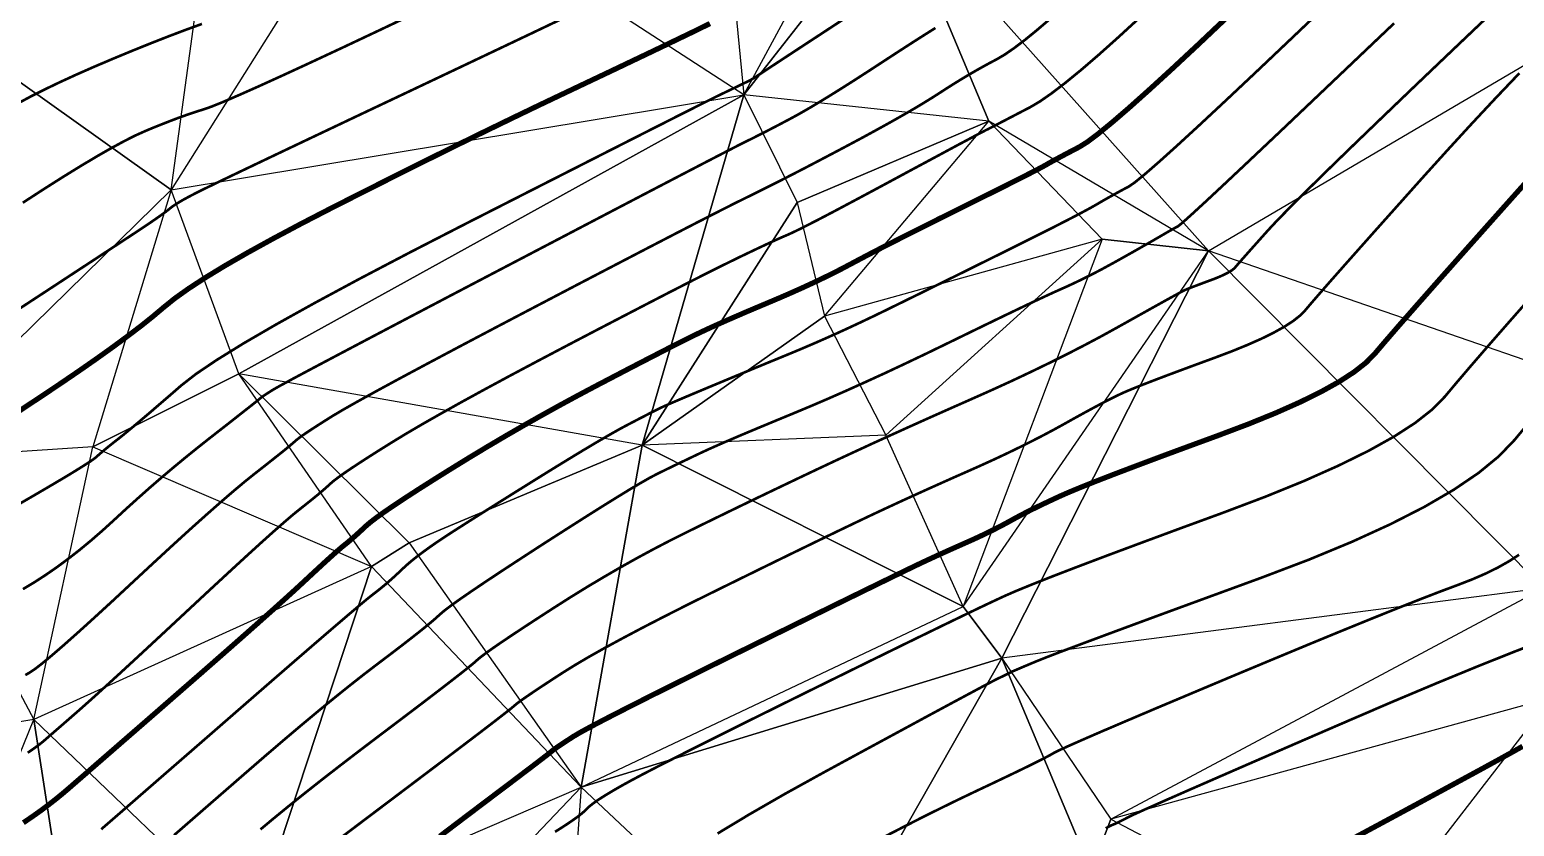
# Model space of a CAD drawing. Extents: x 1060 to 1934, y 610 to 1562.
# Drawn here: x 1162.72 to 1205.12, y 704.77 to 727.51 of the extents above; entities that cross this region are included whole.
import ezdxf

# ---------------------------------------------------------------- set-up
doc = ezdxf.new("R2010")
doc.units = 0
doc.header["$LTSCALE"] = 0.5
doc.header["$PDSIZE"] = 0.2
for name, color, linetype in [('DGX', 2, 'CONTINUOUS'), ('SJW', 1, 'CONTINUOUS'), ('ZDH', 1, 'CONTINUOUS')]:
    doc.layers.add(name, color=color, linetype=linetype)

msp = doc.modelspace()

# ---------------------------------------------------------------- linework, layer by layer
at = {"layer": 'DGX', "linetype": 'Continuous', "const_width": 0.075, "flags": 128}
for points, elevation in [([(1173.776, 728.002), (1172.707, 727.495), (1171.67, 727.006), (1170.75, 726.577), (1169.947, 726.206), (1169.261, 725.894), (1168.691, 725.641), (1168.239, 725.446), (1167.904, 725.311), (1167.686, 725.235), (1167.52, 725.184), (1167.343, 725.126), (1167.153, 725.06), (1166.951, 724.987), (1166.737, 724.906), (1166.511, 724.817), (1166.272, 724.722), (1166.022, 724.618), (1165.743, 724.492), (1165.419, 724.329), (1165.05, 724.129), (1164.635, 723.892), (1164.175, 723.617), (1163.67, 723.306), (1163.12, 722.957), (1162.525, 722.571)], 21), ([(1199.733, 728.192), (1198.72, 727.229), (1197.735, 726.295), (1196.867, 725.479), (1196.116, 724.779), (1195.481, 724.196), (1194.963, 723.73), (1194.561, 723.38), (1194.276, 723.148), (1194.107, 723.032), (1193.996, 722.974), (1193.884, 722.914), (1193.77, 722.852), (1193.654, 722.788), (1193.536, 722.722), (1193.417, 722.655), (1193.296, 722.585), (1193.173, 722.513), (1193.026, 722.43), (1192.831, 722.324), (1192.589, 722.196), (1192.299, 722.046), (1191.962, 721.874), (1191.577, 721.68), (1191.144, 721.463), (1190.665, 721.224), (1190.169, 720.979), (1189.691, 720.742), (1189.23, 720.514), (1188.785, 720.295), (1188.358, 720.085), (1187.947, 719.883), (1187.553, 719.69), (1187.176, 719.505), (1186.811, 719.328), (1186.453, 719.158), (1186.102, 718.994), (1185.757, 718.836), (1185.419, 718.685), (1185.088, 718.54), (1184.763, 718.401), (1184.446, 718.269), (1184.133, 718.14), (1183.826, 718.014), (1183.523, 717.889), (1183.224, 717.765), (1182.93, 717.643), (1182.64, 717.523), (1182.355, 717.404), (1182.074, 717.287), (1181.809, 717.176), (1181.571, 717.076), (1181.361, 716.987), (1181.178, 716.909), (1181.023, 716.842), (1180.895, 716.786), (1180.795, 716.741), (1180.721, 716.706), (1180.655, 716.673), (1180.573, 716.633), (1180.477, 716.584), (1180.366, 716.527), (1180.241, 716.462), (1180.101, 716.39), (1179.946, 716.309), (1179.777, 716.221), (1179.585, 716.118), (1179.362, 715.993), (1179.109, 715.848), (1178.826, 715.682), (1178.511, 715.494), (1178.167, 715.285), (1177.792, 715.056), (1177.386, 714.805), (1176.977, 714.55), (1176.59, 714.309), (1176.226, 714.081), (1175.884, 713.866), (1175.566, 713.665), (1175.27, 713.478), (1174.997, 713.303), (1174.746, 713.143), (1174.516, 712.992), (1174.301, 712.847), (1174.104, 712.709), (1173.923, 712.577), (1173.758, 712.452), (1173.61, 712.333), (1173.479, 712.22), (1173.364, 712.114), (1173.258, 712.013), (1173.152, 711.914), (1173.047, 711.819), (1172.942, 711.728), (1172.838, 711.639), (1172.734, 711.554), (1172.631, 711.472), (1172.528, 711.393), (1172.38, 711.276), (1172.141, 711.077), (1171.811, 710.798), (1171.39, 710.438), (1170.878, 709.997), (1170.274, 709.475), (1169.58, 708.873), (1168.794, 708.189), (1168, 707.497), (1167.278, 706.869), (1166.629, 706.305), (1166.053, 705.804), (1165.551, 705.367), (1165.121, 704.994), (1164.764, 704.685)], 17), ([(1204.426, 727.947), (1203.356, 726.93), (1202.293, 725.917), (1201.346, 725.009), (1200.513, 724.207), (1199.796, 723.511), (1199.194, 722.92), (1198.707, 722.434), (1198.336, 722.054), (1198.079, 721.779), (1197.891, 721.568), (1197.723, 721.38), (1197.576, 721.215), (1197.449, 721.072), (1197.343, 720.953), (1197.258, 720.855), (1197.193, 720.781), (1197.149, 720.729), (1197.109, 720.687), (1197.054, 720.644), (1196.985, 720.6), (1196.902, 720.553), (1196.805, 720.506), (1196.694, 720.456), (1196.569, 720.405), (1196.43, 720.353), (1196.291, 720.302), (1196.165, 720.255), (1196.054, 720.213), (1195.956, 720.176), (1195.872, 720.144), (1195.802, 720.116), (1195.745, 720.093), (1195.703, 720.074), (1195.642, 720.043), (1195.53, 719.984), (1195.367, 719.895), (1195.154, 719.777), (1194.889, 719.63), (1194.573, 719.454), (1194.207, 719.249), (1193.79, 719.016), (1193.337, 718.766), (1192.864, 718.515), (1192.371, 718.261), (1191.857, 718.005), (1191.324, 717.747), (1190.771, 717.486), (1190.197, 717.224), (1189.604, 716.96), (1189.007, 716.696), (1188.427, 716.438), (1187.861, 716.184), (1187.311, 715.935), (1186.776, 715.691), (1186.257, 715.451), (1185.753, 715.217), (1185.264, 714.987), (1184.783, 714.759), (1184.305, 714.531), (1183.828, 714.303), (1183.353, 714.075), (1182.879, 713.846), (1182.408, 713.617), (1181.938, 713.388), (1181.47, 713.158), (1181.001, 712.923), (1180.531, 712.678), (1180.059, 712.423), (1179.586, 712.158), (1179.11, 711.882), (1178.632, 711.597), (1178.153, 711.301), (1177.672, 710.995), (1177.216, 710.7), (1176.812, 710.436), (1176.462, 710.204), (1176.163, 710.003), (1175.917, 709.833), (1175.724, 709.694), (1175.583, 709.587), (1175.495, 709.512), (1175.398, 709.426), (1175.231, 709.29), (1174.995, 709.103), (1174.689, 708.865), (1174.313, 708.576), (1173.868, 708.236), (1173.353, 707.846), (1172.768, 707.404), (1172.166, 706.948), (1171.601, 706.515), (1171.071, 706.104), (1170.577, 705.714), (1170.119, 705.347), (1169.697, 705.002), (1169.311, 704.68)], 16), ([(1178.096, 727.905), (1177.127, 727.442), (1176.044, 726.928), (1174.847, 726.36), (1173.538, 725.74), (1172.248, 725.13), (1171.111, 724.591), (1170.125, 724.123), (1169.293, 723.727), (1168.612, 723.402), (1168.084, 723.149), (1167.709, 722.967), (1167.486, 722.856), (1167.345, 722.784), (1167.218, 722.716), (1167.103, 722.653), (1167.001, 722.594), (1166.913, 722.54), (1166.837, 722.491), (1166.774, 722.446), (1166.724, 722.406), (1166.672, 722.363), (1166.601, 722.309), (1166.512, 722.244), (1166.405, 722.168), (1166.28, 722.081), (1166.137, 721.983), (1165.975, 721.875), (1165.796, 721.755), (1165.574, 721.609), (1165.288, 721.421), (1164.936, 721.189), (1164.519, 720.915), (1164.036, 720.599), (1163.489, 720.24), (1162.876, 719.839), (1162.198, 719.395)], 20.5), ([(1185.922, 727.784), (1185.373, 727.424), (1184.893, 727.11), (1184.483, 726.841), (1184.142, 726.617), (1183.871, 726.439), (1183.669, 726.306), (1183.536, 726.218), (1183.472, 726.176), (1183.443, 726.156), (1183.414, 726.137), (1183.383, 726.119), (1183.353, 726.1), (1183.321, 726.083), (1183.289, 726.065), (1183.256, 726.048), (1183.223, 726.032), (1183.189, 726.015), (1183.155, 725.999), (1183.122, 725.983), (1183.089, 725.967), (1183.056, 725.951), (1183.024, 725.935), (1182.991, 725.919), (1182.959, 725.903), (1182.923, 725.886), (1182.879, 725.864), (1182.827, 725.84), (1182.768, 725.811), (1182.7, 725.779), (1182.624, 725.743), (1182.541, 725.703), (1182.45, 725.66), (1182.253, 725.563), (1181.855, 725.364), (1181.255, 725.061), (1180.453, 724.655), (1179.45, 724.146), (1178.244, 723.533), (1176.837, 722.818), (1175.227, 721.999), (1173.603, 721.165), (1172.151, 720.404), (1170.871, 719.715), (1169.763, 719.099), (1168.827, 718.555), (1168.064, 718.083), (1167.472, 717.684), (1167.053, 717.358), (1166.734, 717.08), (1166.441, 716.828), (1166.177, 716.6), (1165.939, 716.398), (1165.729, 716.221), (1165.546, 716.068), (1165.391, 715.941), (1165.263, 715.839), (1165.152, 715.753), (1165.05, 715.672), (1164.957, 715.597), (1164.872, 715.527), (1164.795, 715.463), (1164.727, 715.405), (1164.667, 715.352), (1164.615, 715.305), (1164.538, 715.245), (1164.401, 715.152), (1164.205, 715.027), (1163.949, 714.869), (1163.633, 714.679), (1163.258, 714.457), (1162.823, 714.203), (1162.328, 713.916)], 19.5), ([(1167.639, 727.675), (1167.188, 727.511), (1166.711, 727.331), (1166.206, 727.133), (1165.674, 726.919), (1165.116, 726.688), (1164.563, 726.453), (1164.05, 726.227), (1163.575, 726.009), (1163.14, 725.8), (1162.744, 725.6), (1162.387, 725.408)], 21.5), ([(1188.586, 727.56), (1188.272, 727.362), (1187.919, 727.137), (1187.526, 726.883), (1187.095, 726.602), (1186.66, 726.318), (1186.255, 726.057), (1185.881, 725.82), (1185.539, 725.607), (1185.227, 725.417), (1184.946, 725.25), (1184.696, 725.107), (1184.477, 724.987), (1184.278, 724.882), (1184.089, 724.782), (1183.91, 724.689), (1183.74, 724.601), (1183.581, 724.52), (1183.43, 724.444), (1183.29, 724.374), (1183.159, 724.31), (1182.943, 724.201), (1182.544, 723.996), (1181.964, 723.696), (1181.203, 723.3), (1180.259, 722.808), (1179.134, 722.22), (1177.827, 721.536), (1176.338, 720.757), (1174.852, 719.979), (1173.553, 719.297), (1172.441, 718.712), (1171.516, 718.224), (1170.777, 717.833), (1170.226, 717.539), (1169.862, 717.341), (1169.685, 717.241), (1169.605, 717.191), (1169.534, 717.146), (1169.472, 717.106), (1169.418, 717.07), (1169.372, 717.039), (1169.335, 717.012), (1169.307, 716.99), (1169.287, 716.973), (1169.25, 716.942), (1169.173, 716.88), (1169.055, 716.786), (1168.895, 716.66), (1168.695, 716.503), (1168.454, 716.313), (1168.171, 716.092), (1167.848, 715.84), (1167.505, 715.568), (1167.163, 715.292), (1166.822, 715.01), (1166.483, 714.723), (1166.145, 714.431), (1165.809, 714.133), (1165.473, 713.83), (1165.14, 713.522), (1164.807, 713.219), (1164.477, 712.932), (1164.148, 712.66), (1163.82, 712.404), (1163.495, 712.164), (1163.171, 711.94), (1162.848, 711.731), (1162.527, 711.539)], 19), ([(1191.873, 727.83), (1191.481, 727.495), (1191.132, 727.211), (1190.825, 726.979), (1190.562, 726.798), (1190.34, 726.668), (1190.14, 726.562), (1189.938, 726.452), (1189.734, 726.337), (1189.529, 726.218), (1189.323, 726.095), (1189.115, 725.967), (1188.906, 725.835), (1188.695, 725.698), (1188.469, 725.554), (1188.214, 725.397), (1187.93, 725.228), (1187.617, 725.047), (1187.275, 724.854), (1186.904, 724.649), (1186.505, 724.431), (1186.076, 724.202), (1185.643, 723.973), (1185.232, 723.757), (1184.842, 723.553), (1184.473, 723.363), (1184.125, 723.185), (1183.798, 723.02), (1183.493, 722.868), (1183.208, 722.728), (1182.875, 722.564), (1182.422, 722.335), (1181.85, 722.043), (1181.158, 721.686), (1180.347, 721.266), (1179.417, 720.782), (1178.367, 720.235), (1177.198, 719.623), (1176.032, 719.011), (1174.991, 718.462), (1174.075, 717.975), (1173.284, 717.552), (1172.619, 717.191), (1172.079, 716.893), (1171.665, 716.658), (1171.375, 716.486), (1171.16, 716.351), (1170.968, 716.229), (1170.799, 716.12), (1170.652, 716.023), (1170.529, 715.939), (1170.429, 715.867), (1170.352, 715.808), (1170.298, 715.762), (1170.242, 715.712), (1170.161, 715.643), (1170.054, 715.555), (1169.922, 715.447), (1169.763, 715.321), (1169.579, 715.175), (1169.369, 715.009), (1169.133, 714.825), (1168.862, 714.607), (1168.544, 714.341), (1168.18, 714.027), (1167.769, 713.665), (1167.312, 713.256), (1166.809, 712.798), (1166.26, 712.292), (1165.664, 711.739), (1165.077, 711.193), (1164.552, 710.712), (1164.091, 710.294), (1163.692, 709.94), (1163.356, 709.649), (1163.083, 709.423), (1162.873, 709.26), (1162.726, 709.161), (1162.596, 709.086)], 18.5), ([(1194.43, 727.865), (1193.808, 727.294), (1193.244, 726.79), (1192.738, 726.355), (1192.289, 725.988), (1191.898, 725.69), (1191.565, 725.459), (1191.29, 725.297), (1191.058, 725.177), (1190.857, 725.072), (1190.685, 724.983), (1190.544, 724.909), (1190.432, 724.851), (1190.35, 724.808), (1190.299, 724.781), (1190.277, 724.769), (1190.267, 724.764), (1190.251, 724.755), (1190.229, 724.744), (1190.2, 724.729), (1190.165, 724.712), (1190.124, 724.691), (1190.077, 724.667), (1190.023, 724.641), (1189.931, 724.593), (1189.768, 724.508), (1189.535, 724.383), (1189.23, 724.221), (1188.856, 724.02), (1188.41, 723.78), (1187.893, 723.503), (1187.306, 723.186), (1186.716, 722.869), (1186.189, 722.588), (1185.727, 722.342), (1185.328, 722.133), (1184.994, 721.961), (1184.723, 721.824), (1184.517, 721.724), (1184.374, 721.659), (1184.252, 721.607), (1184.107, 721.543), (1183.938, 721.466), (1183.747, 721.377), (1183.533, 721.277), (1183.295, 721.164), (1183.034, 721.039), (1182.751, 720.901), (1182.419, 720.738), (1182.015, 720.536), (1181.537, 720.293), (1180.987, 720.012), (1180.364, 719.69), (1179.668, 719.329), (1178.899, 718.929), (1178.057, 718.489), (1177.211, 718.043), (1176.428, 717.627), (1175.709, 717.239), (1175.053, 716.88), (1174.461, 716.549), (1173.932, 716.248), (1173.467, 715.975), (1173.066, 715.731), (1172.715, 715.512), (1172.402, 715.313), (1172.126, 715.135), (1171.887, 714.977), (1171.686, 714.839), (1171.523, 714.723), (1171.397, 714.626), (1171.309, 714.551), (1171.234, 714.482), (1171.149, 714.406), (1171.054, 714.324), (1170.948, 714.234), (1170.831, 714.139), (1170.704, 714.036), (1170.567, 713.927), (1170.419, 713.81), (1170.237, 713.663), (1169.998, 713.458), (1169.7, 713.197), (1169.345, 712.879), (1168.933, 712.504), (1168.463, 712.072), (1167.935, 711.584), (1167.349, 711.039), (1166.761, 710.491), (1166.225, 709.993), (1165.741, 709.545), (1165.309, 709.147), (1164.928, 708.799), (1164.6, 708.501), (1164.324, 708.254), (1164.1, 708.056), (1163.912, 707.892), (1163.743, 707.745), (1163.593, 707.614), (1163.462, 707.501), (1163.351, 707.404), (1163.258, 707.324), (1163.185, 707.26), (1163.132, 707.214), (1163.086, 707.175), (1163.036, 707.135), (1162.983, 707.094), (1162.926, 707.052), (1162.866, 707.008), (1162.802, 706.963), (1162.735, 706.917), (1162.664, 706.869)], 18), ([(1201.686, 727.695), (1200.524, 726.591), (1199.387, 725.511), (1198.396, 724.571), (1197.551, 723.773), (1196.852, 723.116), (1196.299, 722.6), (1195.892, 722.226), (1195.631, 721.992), (1195.516, 721.9), (1195.471, 721.876), (1195.42, 721.848), (1195.363, 721.817), (1195.3, 721.781), (1195.231, 721.742), (1195.156, 721.699), (1195.076, 721.652), (1194.989, 721.601), (1194.891, 721.545), (1194.778, 721.479), (1194.65, 721.406), (1194.507, 721.324), (1194.349, 721.234), (1194.175, 721.136), (1193.986, 721.03), (1193.782, 720.915), (1193.571, 720.799), (1193.363, 720.686), (1193.158, 720.578), (1192.955, 720.474), (1192.754, 720.375), (1192.556, 720.28), (1192.361, 720.189), (1192.168, 720.103), (1191.949, 720.005), (1191.678, 719.879), (1191.352, 719.727), (1190.973, 719.547), (1190.541, 719.34), (1190.055, 719.105), (1189.516, 718.843), (1188.923, 718.554), (1188.312, 718.258), (1187.718, 717.975), (1187.14, 717.704), (1186.578, 717.447), (1186.034, 717.202), (1185.506, 716.97), (1184.994, 716.751), (1184.499, 716.544), (1184.033, 716.352), (1183.607, 716.175), (1183.221, 716.014), (1182.876, 715.868), (1182.571, 715.737), (1182.307, 715.621), (1182.083, 715.521), (1181.9, 715.436), (1181.737, 715.359), (1181.576, 715.282), (1181.415, 715.205), (1181.256, 715.129), (1181.097, 715.052), (1180.94, 714.976), (1180.783, 714.899), (1180.628, 714.823), (1180.441, 714.725), (1180.193, 714.584), (1179.881, 714.4), (1179.508, 714.172), (1179.071, 713.901), (1178.573, 713.587), (1178.011, 713.229), (1177.387, 712.829), (1176.768, 712.427), (1176.22, 712.069), (1175.743, 711.753), (1175.338, 711.48), (1175.003, 711.249), (1174.741, 711.061), (1174.55, 710.916), (1174.43, 710.813), (1174.328, 710.719), (1174.192, 710.602), (1174.021, 710.461), (1173.816, 710.296), (1173.576, 710.108), (1173.301, 709.895), (1172.992, 709.659), (1172.648, 709.399), (1172.273, 709.112), (1171.871, 708.796), (1171.441, 708.451), (1170.983, 708.076), (1170.498, 707.672), (1169.986, 707.239), (1169.445, 706.776), (1168.877, 706.284), (1168.314, 705.794), (1167.786, 705.335), (1167.295, 704.908), (1166.84, 704.512)], 16.5), ([(1205.263, 726.27), (1204.589, 725.563), (1203.903, 724.829), (1203.205, 724.068), (1202.494, 723.282), (1201.815, 722.522), (1201.21, 721.845), (1200.679, 721.249), (1200.223, 720.735), (1199.841, 720.303), (1199.534, 719.952), (1199.301, 719.683), (1199.143, 719.496), (1198.996, 719.347), (1198.799, 719.192), (1198.551, 719.031), (1198.252, 718.865), (1197.903, 718.692), (1197.502, 718.514), (1197.051, 718.33), (1196.55, 718.141), (1196.048, 717.957), (1195.595, 717.789), (1195.193, 717.639), (1194.84, 717.505), (1194.538, 717.388), (1194.285, 717.287), (1194.082, 717.204), (1193.929, 717.137), (1193.791, 717.072), (1193.633, 716.994), (1193.454, 716.903), (1193.256, 716.799), (1193.037, 716.682), (1192.798, 716.552), (1192.539, 716.409), (1192.26, 716.253), (1191.964, 716.09), (1191.655, 715.926), (1191.332, 715.76), (1190.997, 715.593), (1190.648, 715.424), (1190.287, 715.254), (1189.912, 715.083), (1189.524, 714.91), (1189.134, 714.738), (1188.755, 714.569), (1188.385, 714.403), (1188.026, 714.24), (1187.676, 714.081), (1187.337, 713.924), (1187.007, 713.771), (1186.688, 713.621), (1186.344, 713.457), (1185.943, 713.265), (1185.483, 713.043), (1184.965, 712.791), (1184.389, 712.511), (1183.754, 712.201), (1183.062, 711.861), (1182.312, 711.493), (1181.561, 711.121), (1180.87, 710.772), (1180.237, 710.446), (1179.664, 710.143), (1179.149, 709.864), (1178.692, 709.607), (1178.295, 709.373), (1177.956, 709.162), (1177.664, 708.973), (1177.405, 708.803), (1177.18, 708.654), (1176.989, 708.525), (1176.831, 708.416), (1176.707, 708.328), (1176.617, 708.259), (1176.56, 708.21), (1176.468, 708.133), (1176.271, 707.978), (1175.969, 707.744), (1175.563, 707.433), (1175.051, 707.044), (1174.435, 706.577), (1173.714, 706.033), (1172.888, 705.41), (1172.059, 704.785), (1171.33, 704.234)], 15.5), ([(1205.507, 719.778), (1204.888, 719.075), (1204.341, 718.449), (1203.866, 717.9), (1203.462, 717.427), (1203.13, 717.031), (1202.771, 716.666), (1202.289, 716.287), (1201.682, 715.894), (1200.952, 715.487), (1200.097, 715.066), (1199.119, 714.63), (1198.016, 714.181), (1196.789, 713.717), (1195.564, 713.269), (1194.467, 712.863), (1193.498, 712.502), (1192.657, 712.184), (1191.944, 711.91), (1191.359, 711.679), (1190.901, 711.492), (1190.572, 711.349), (1190.256, 711.202), (1189.839, 711.005), (1189.321, 710.756), (1188.703, 710.457), (1187.984, 710.107), (1187.164, 709.706), (1186.243, 709.254), (1185.222, 708.752), (1184.2, 708.248), (1183.281, 707.793), (1182.463, 707.386), (1181.746, 707.027), (1181.132, 706.717), (1180.618, 706.455), (1180.207, 706.242), (1179.897, 706.077), (1179.65, 705.941), (1179.429, 705.815), (1179.233, 705.699), (1179.062, 705.593), (1178.916, 705.497), (1178.796, 705.41), (1178.701, 705.334), (1178.631, 705.267), (1178.564, 705.201), (1178.476, 705.125), (1178.367, 705.041), (1178.237, 704.947), (1178.086, 704.844), (1177.915, 704.732), (1177.723, 704.611)], 14.5), ([(1205.498, 716.249), (1205.123, 715.798), (1204.674, 715.331), (1204.096, 714.857), (1203.387, 714.376), (1202.549, 713.888), (1201.58, 713.393), (1200.482, 712.891), (1199.254, 712.382), (1197.896, 711.866), (1196.551, 711.374), (1195.361, 710.938), (1194.326, 710.557), (1193.446, 710.231), (1192.721, 709.961), (1192.151, 709.746), (1191.736, 709.586), (1191.476, 709.482), (1191.304, 709.41), (1191.154, 709.347), (1191.026, 709.292), (1190.919, 709.247), (1190.833, 709.21), (1190.77, 709.182), (1190.728, 709.162), (1190.707, 709.152), (1190.693, 709.143), (1190.671, 709.132), (1190.641, 709.117), (1190.603, 709.098), (1190.557, 709.075), (1190.503, 709.049), (1190.441, 709.02), (1190.371, 708.987), (1190.228, 708.914), (1189.949, 708.767), (1189.533, 708.544), (1188.979, 708.247), (1188.289, 707.875), (1187.462, 707.427), (1186.498, 706.905), (1185.397, 706.307), (1184.281, 705.69), (1183.27, 705.108), (1182.364, 704.562)], 14), ([(1205.254, 712.521), (1204.969, 712.337), (1204.651, 712.158), (1204.301, 711.985), (1203.918, 711.819), (1203.503, 711.658), (1203.023, 711.479), (1202.448, 711.257), (1201.777, 710.992), (1201.011, 710.684), (1200.149, 710.333), (1199.192, 709.939), (1198.14, 709.502), (1196.992, 709.023), (1195.867, 708.55), (1194.883, 708.136), (1194.041, 707.778), (1193.34, 707.479), (1192.781, 707.236), (1192.363, 707.051), (1192.086, 706.924), (1191.951, 706.854), (1191.86, 706.801), (1191.716, 706.725), (1191.52, 706.625), (1191.271, 706.502), (1190.97, 706.355), (1190.615, 706.185), (1190.208, 705.991), (1189.748, 705.774), (1189.252, 705.537), (1188.734, 705.284), (1188.196, 705.016), (1187.637, 704.732), (1187.057, 704.433)], 13.5), ([(1206.051, 710.112), (1205.117, 709.753), (1204.067, 709.334), (1202.901, 708.855), (1201.619, 708.316), (1200.222, 707.715), (1198.852, 707.122), (1197.655, 706.602), (1196.631, 706.156), (1195.779, 705.784), (1195.099, 705.485), (1194.592, 705.26), (1194.258, 705.109), (1194.096, 705.031), (1194.023, 704.992), (1193.955, 704.957), (1193.892, 704.925), (1193.834, 704.896), (1193.782, 704.87), (1193.734, 704.848), (1193.692, 704.83), (1193.654, 704.815), (1193.615, 704.798), (1193.568, 704.775), (1193.513, 704.746), (1193.45, 704.711)], 13)]:
    msp.add_lwpolyline(points, dxfattribs=dict(at, elevation=elevation))
at = {"layer": 'DGX', "color": 3, "linetype": 'Continuous', "const_width": 0.15, "flags": 128}
for points, elevation in [([(1182.147, 727.686), (1181.901, 727.565), (1181.624, 727.43), (1181.287, 727.268), (1180.89, 727.077), (1180.432, 726.858), (1179.913, 726.611), (1179.334, 726.335), (1178.694, 726.032), (1177.994, 725.7), (1177.251, 725.347), (1176.483, 724.977), (1175.69, 724.592), (1174.873, 724.191), (1174.031, 723.774), (1173.164, 723.341), (1172.273, 722.892), (1171.356, 722.428), (1170.469, 721.97), (1169.663, 721.541), (1168.939, 721.142), (1168.296, 720.772), (1167.736, 720.431), (1167.257, 720.119), (1166.86, 719.836), (1166.545, 719.582), (1166.249, 719.333), (1165.909, 719.061), (1165.526, 718.769), (1165.1, 718.454), (1164.63, 718.118), (1164.116, 717.76), (1163.559, 717.381), (1162.959, 716.98), (1162.366, 716.589)], 20), ([(1196.915, 727.867), (1196.083, 727.08), (1195.338, 726.386), (1194.68, 725.785), (1194.109, 725.275), (1193.626, 724.859), (1193.23, 724.535), (1192.921, 724.304), (1192.699, 724.165), (1192.527, 724.075), (1192.37, 723.993), (1192.227, 723.917), (1192.099, 723.849), (1191.984, 723.787), (1191.883, 723.731), (1191.797, 723.683), (1191.725, 723.641), (1191.63, 723.589), (1191.475, 723.507), (1191.259, 723.396), (1190.984, 723.256), (1190.649, 723.087), (1190.253, 722.889), (1189.798, 722.662), (1189.282, 722.406), (1188.755, 722.144), (1188.267, 721.9), (1187.818, 721.674), (1187.406, 721.465), (1187.033, 721.275), (1186.699, 721.102), (1186.403, 720.946), (1186.145, 720.809), (1185.899, 720.679), (1185.641, 720.548), (1185.37, 720.415), (1185.085, 720.28), (1184.788, 720.143), (1184.478, 720.004), (1184.154, 719.863), (1183.818, 719.721), (1183.485, 719.581), (1183.173, 719.449), (1182.882, 719.323), (1182.611, 719.205), (1182.361, 719.094), (1182.132, 718.99), (1181.924, 718.893), (1181.736, 718.804), (1181.537, 718.706), (1181.294, 718.584), (1181.007, 718.439), (1180.677, 718.269), (1180.302, 718.076), (1179.884, 717.86), (1179.423, 717.619), (1178.917, 717.355), (1178.391, 717.076), (1177.866, 716.792), (1177.343, 716.502), (1176.822, 716.208), (1176.303, 715.908), (1175.786, 715.603), (1175.27, 715.292), (1174.757, 714.976), (1174.27, 714.672), (1173.835, 714.396), (1173.453, 714.149), (1173.122, 713.93), (1172.844, 713.74), (1172.617, 713.578), (1172.443, 713.444), (1172.32, 713.339), (1172.227, 713.251), (1172.137, 713.169), (1172.053, 713.092), (1171.974, 713.022), (1171.899, 712.957), (1171.829, 712.897), (1171.765, 712.844), (1171.705, 712.796), (1171.636, 712.74), (1171.546, 712.663), (1171.434, 712.565), (1171.3, 712.445), (1171.145, 712.304), (1170.968, 712.141), (1170.769, 711.957), (1170.549, 711.752), (1170.291, 711.514), (1169.98, 711.232), (1169.617, 710.906), (1169.2, 710.535), (1168.731, 710.12), (1168.209, 709.661), (1167.634, 709.157), (1167.006, 708.61), (1166.384, 708.067), (1165.825, 707.581), (1165.329, 707.15), (1164.897, 706.774), (1164.529, 706.454), (1164.224, 706.189), (1163.983, 705.98), (1163.806, 705.826), (1163.658, 705.701), (1163.508, 705.578), (1163.354, 705.456), (1163.198, 705.336), (1163.038, 705.217), (1162.874, 705.1), (1162.708, 704.985), (1162.539, 704.872)], 17.5), ([(1205.739, 723.476), (1204.697, 722.309), (1203.783, 721.283), (1202.997, 720.398), (1202.34, 719.653), (1201.81, 719.049), (1201.409, 718.586), (1201.136, 718.264), (1200.884, 718.007), (1200.544, 717.74), (1200.117, 717.463), (1199.602, 717.176), (1199, 716.879), (1198.311, 716.572), (1197.534, 716.256), (1196.669, 715.929), (1195.804, 715.612), (1195.025, 715.324), (1194.332, 715.064), (1193.725, 714.834), (1193.204, 714.632), (1192.768, 714.459), (1192.419, 714.315), (1192.156, 714.2), (1191.94, 714.1), (1191.736, 714.004), (1191.541, 713.911), (1191.358, 713.821), (1191.185, 713.734), (1191.023, 713.65), (1190.871, 713.569), (1190.73, 713.491), (1190.591, 713.415), (1190.445, 713.337), (1190.294, 713.26), (1190.136, 713.181), (1189.973, 713.102), (1189.803, 713.022), (1189.627, 712.941), (1189.444, 712.86), (1189.261, 712.779), (1189.083, 712.7), (1188.91, 712.622), (1188.741, 712.546), (1188.577, 712.471), (1188.417, 712.397), (1188.262, 712.325), (1188.112, 712.254), (1187.905, 712.155), (1187.581, 711.998), (1187.138, 711.782), (1186.577, 711.508), (1185.898, 711.176), (1185.101, 710.785), (1184.186, 710.335), (1183.154, 709.828), (1182.121, 709.319), (1181.209, 708.866), (1180.415, 708.47), (1179.742, 708.129), (1179.187, 707.845), (1178.752, 707.617), (1178.437, 707.445), (1178.241, 707.329), (1178.112, 707.245), (1177.998, 707.171), (1177.899, 707.105), (1177.814, 707.048), (1177.745, 707), (1177.69, 706.961), (1177.65, 706.931), (1177.626, 706.909), (1177.576, 706.869), (1177.464, 706.781), (1177.289, 706.647), (1177.051, 706.465), (1176.75, 706.237), (1176.386, 705.961), (1175.958, 705.639), (1175.468, 705.269), (1174.948, 704.876), (1174.432, 704.484)], 15), ([(1205.354, 707.052), (1205.047, 706.88), (1204.647, 706.659), (1204.154, 706.389), (1203.568, 706.071), (1202.889, 705.703), (1202.118, 705.286), (1201.254, 704.82), (1200.392, 704.357)], 12.5)]:
    msp.add_lwpolyline(points, dxfattribs=dict(at, elevation=elevation))
at = {"layer": 'SJW', "linetype": 'Continuous'}
for points in [[(1181.942, 737.702, 22.32), (1183.118, 725.654, 19.425), (1172.724, 732.401, 22.14)], [(1186.762, 732.396, 20.566), (1181.942, 737.702, 22.32), (1183.118, 725.654, 19.425)], [(1166.758, 722.937, 20.594), (1168.142, 733.025, 22.535), (1161.257, 726.847, 21.862)], [(1172.724, 732.401, 22.14), (1166.758, 722.937, 20.594), (1168.142, 733.025, 22.535)], [(1183.118, 725.654, 19.425), (1172.724, 732.401, 22.14), (1166.758, 722.937, 20.594)], [(1187.461, 731.209, 20.119), (1183.118, 725.654, 19.425), (1186.762, 732.396, 20.566)], [(1187.461, 731.209, 20.119), (1190.109, 724.9, 18.058), (1183.118, 725.654, 19.425)], [(1213.364, 731.189, 14.883), (1187.461, 731.209, 20.119), (1196.384, 721.202, 16.192)], [(1187.461, 731.209, 20.119), (1196.384, 721.202, 16.192), (1190.109, 724.9, 18.058)], [(1213.364, 731.189, 14.883), (1207.526, 717.353, 13.815), (1196.384, 721.202, 16.192)], [(1166.758, 722.937, 20.594), (1161.257, 726.847, 21.862), (1158.884, 715.229, 20.163)], [(1183.118, 725.654, 19.425), (1168.694, 717.683, 19.293), (1166.758, 722.937, 20.594)], [(1183.118, 725.654, 19.425), (1180.21, 715.649, 16.748), (1168.694, 717.683, 19.293)], [(1183.118, 725.654, 19.425), (1184.639, 722.582, 18.238), (1180.21, 715.649, 16.748)], [(1190.109, 724.9, 18.058), (1183.118, 725.654, 19.425), (1184.639, 722.582, 18.238)], [(1190.109, 724.9, 18.058), (1184.639, 722.582, 18.238), (1185.422, 719.33, 17.189)], [(1190.109, 724.9, 18.058), (1193.347, 721.528, 16.725), (1185.422, 719.33, 17.189)], [(1196.384, 721.202, 16.192), (1190.109, 724.9, 18.058), (1193.347, 721.528, 16.725)], [(1166.758, 722.937, 20.594), (1164.528, 715.601, 19.583), (1158.884, 715.229, 20.163)], [(1168.694, 717.683, 19.293), (1166.758, 722.937, 20.594), (1164.528, 715.601, 19.583)], [(1184.639, 722.582, 18.238), (1185.422, 719.33, 17.189), (1180.21, 715.649, 16.748)], [(1193.347, 721.528, 16.725), (1185.422, 719.33, 17.189), (1187.172, 715.934, 16.011)], [(1193.347, 721.528, 16.725), (1189.374, 711.044, 14.557), (1187.172, 715.934, 16.011)], [(1196.384, 721.202, 16.192), (1193.347, 721.528, 16.725), (1189.374, 711.044, 14.557)], [(1196.384, 721.202, 16.192), (1190.483, 709.565, 14.09), (1189.374, 711.044, 14.557)], [(1196.384, 721.202, 16.192), (1205.947, 711.567, 13.282), (1190.483, 709.565, 14.09)], [(1207.526, 717.353, 13.815), (1196.384, 721.202, 16.192), (1205.947, 711.567, 13.282)], [(1185.422, 719.33, 17.189), (1187.172, 715.934, 16.011), (1180.21, 715.649, 16.748)], [(1168.694, 717.683, 19.293), (1164.528, 715.601, 19.583), (1172.481, 712.183, 17.198)], [(1180.21, 715.649, 16.748), (1168.694, 717.683, 19.293), (1173.556, 712.859, 17.12)], [(1168.694, 717.683, 19.293), (1173.556, 712.859, 17.12), (1172.481, 712.183, 17.198)], [(1189.374, 711.044, 14.557), (1187.172, 715.934, 16.011), (1180.21, 715.649, 16.748)], [(1158.884, 715.229, 20.163), (1162.839, 707.816, 18.217), (1157.902, 706.996, 18.624)], [(1164.528, 715.601, 19.583), (1158.884, 715.229, 20.163), (1162.839, 707.816, 18.217)], [(1164.528, 715.601, 19.583), (1172.481, 712.183, 17.198), (1162.839, 707.816, 18.217)], [(1180.21, 715.649, 16.748), (1173.556, 712.859, 17.12), (1178.465, 705.884, 14.606)], [(1189.374, 711.044, 14.557), (1180.21, 715.649, 16.748), (1178.465, 705.884, 14.606)], [(1173.556, 712.859, 17.12), (1178.465, 705.884, 14.606), (1172.481, 712.183, 17.198)], [(1172.481, 712.183, 17.198), (1162.839, 707.816, 18.217), (1169.071, 701.842, 15.334)], [(1178.465, 705.884, 14.606), (1172.481, 712.183, 17.198), (1169.071, 701.842, 15.334)], [(1205.947, 711.567, 13.282), (1190.483, 709.565, 14.09), (1193.595, 704.973, 13.026)], [(1205.947, 711.567, 13.282), (1206.176, 708.439, 12.619), (1193.595, 704.973, 13.026)], [(1190.483, 709.565, 14.09), (1178.465, 705.884, 14.606), (1189.374, 711.044, 14.557)], [(1190.483, 709.565, 14.09), (1184.934, 699.815, 12.868), (1178.465, 705.884, 14.606)], [(1190.483, 709.565, 14.09), (1193.036, 703.498, 12.845), (1184.934, 699.815, 12.868)], [(1190.483, 709.565, 14.09), (1193.595, 704.973, 13.026), (1193.036, 703.498, 12.845)], [(1206.176, 708.439, 12.619), (1193.595, 704.973, 13.026), (1200.636, 701.266, 12.104)], [(1206.176, 708.439, 12.619), (1206.558, 703.42, 11.933), (1200.636, 701.266, 12.104)], [(1162.839, 707.816, 18.217), (1157.902, 706.996, 18.624), (1161.58, 704.741, 17.631)], [(1162.839, 707.816, 18.217), (1163.691, 702.28, 16.625), (1161.58, 704.741, 17.631)], [(1162.839, 707.816, 18.217), (1169.071, 701.842, 15.334), (1163.691, 702.28, 16.625)], [(1178.465, 705.884, 14.606), (1170.424, 697.432, 14.145), (1169.071, 701.842, 15.334)], [(1178.465, 705.884, 14.606), (1177.514, 692.571, 12.972), (1170.424, 697.432, 14.145)], [(1184.934, 699.815, 12.868), (1178.465, 705.884, 14.606), (1177.514, 692.571, 12.972)], [(1193.595, 704.973, 13.026), (1200.636, 701.266, 12.104), (1193.036, 703.498, 12.845)]]:
    msp.add_polyline3d(points, close=True, dxfattribs=at)
at = {"layer": 'ZDH', "linetype": 'Continuous'}
for p in [(1183.118, 725.654, 19.425), (1183.118, 725.654, 19.425), (1190.109, 724.9, 18.058), (1190.109, 724.9, 18.058), (1166.758, 722.937, 20.594), (1184.639, 722.582, 18.238), (1184.639, 722.582, 18.238), (1193.347, 721.528, 16.725), (1193.347, 721.528, 16.725), (1196.384, 721.202, 16.192), (1196.384, 721.202, 16.192), (1185.422, 719.33, 17.189), (1185.422, 719.33, 17.189), (1168.694, 717.683, 19.293), (1187.172, 715.934, 16.011), (1187.172, 715.934, 16.011), (1164.528, 715.601, 19.583), (1180.21, 715.649, 16.748), (1173.556, 712.859, 17.12), (1172.481, 712.183, 17.198), (1189.374, 711.044, 14.557), (1189.374, 711.044, 14.557), (1190.483, 709.565, 14.09), (1190.483, 709.565, 14.09), (1162.839, 707.816, 18.217), (1178.465, 705.884, 14.606), (1193.595, 704.973, 13.026), (1193.595, 704.973, 13.026)]:
    msp.add_point(p, dxfattribs=at)

doc.saveas('drawing.dxf')
